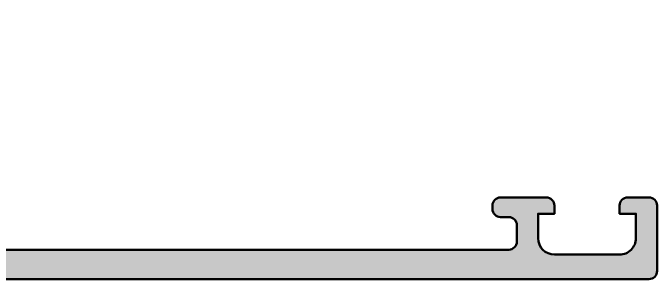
# Model space of a CAD drawing. Extents: x 0 to 99.5, y 0 to 75.
# Drawn here: x 60 to 99.5, y 0 to 16.3 of the extents above; entities that cross this region are included whole.
import ezdxf

# ---------------------------------------------------------------- set-up
doc = ezdxf.new("R2010")
doc.units = 0
doc.layers.add('0S-Alu contour', color=7, linetype='Continuous', lineweight=50)
doc.layers.add('0S-Alu hatch', color=252, linetype='Continuous', lineweight=25)

# ---------------------------------------------------------------- blocks, each defined once
blk = doc.blocks.new('391400__62B449AA_AF8A_4F45_AE70_166A35AA1D6E_')
at = {"layer": '0S-Alu hatch'}
h = blk.add_hatch(color=256, dxfattribs=at)
edge = h.paths.add_edge_path()
edge.add_line((29.99999474694745, 12.50001288261094), (29.99999474694745, 11.10000983085311))
edge.add_arc((30.49999474694744, 11.10000983085311), 0.4999999999999929, 180, 270)
edge.add_line((30.49999474694744, 10.60000983085312), (31.39999474694749, 10.60000983085312))
edge.add_ellipse((31.39999474694747, 10.10000983085312), major_axis=(-0.5, 0), ratio=1, start_angle=180, end_angle=269.9999999999984, ccw=False)
edge.add_line((31.89999474694747, 10.1000098308531), (31.89999474694739, 2.944488525463137))
edge.add_ellipse((30.90000407528732, 2.944476820873302), major_axis=(-0.9999906717285675, 0), ratio=1, start_angle=93.2692693520097, end_angle=180.0006706298244, ccw=False)
edge.add_line((30.95703210039451, 1.946113586425776), (24.90002335720061, 1.59999999999998))
edge.add_line((24.90002335720061, 1.59999999999998), (9.100000000000023, 1.59999999999998))
edge.add_ellipse((9.100000000000023, 2.09999999999998), major_axis=(-0.5, 0), ratio=1, start_angle=0, end_angle=90, ccw=False)
edge.add_line((8.600000000000023, 2.09999999999998), (8.599999999999994, 3.299999999999974))
edge.add_ellipse((9.099999999999994, 3.299999999999982), major_axis=(-0.5, 0), ratio=1, start_angle=270, end_angle=360, ccw=False)
edge.add_line((9.099999999999994, 3.799999999999982), (9.599999999999996, 3.799999999999982))
edge.add_arc((9.599999999999994, 4.299999999999982), 0.5, 270.0000000000002, 360)
edge.add_line((10.09999999999999, 4.299999999999982), (10.09999999999999, 4.5))
edge.add_arc((9.599999999999993, 4.5), 0.5, 0, 90)
edge.add_line((9.599999999999993, 5), (6.800000000000012, 5))
edge.add_arc((6.800000000000011, 4.5), 0.5, 89.99999999999991, 180)
edge.add_line((6.300000000000011, 4.5), (6.300000000000011, 4))
edge.add_line((6.300000000000011, 4), (7.300000000000011, 4))
edge.add_line((7.300000000000011, 4), (7.300000000000011, 2.299999999999983))
edge.add_ellipse((6.300000000000011, 2.299999999999982), major_axis=(-1, 0), ratio=1, start_angle=90.00000000000011, end_angle=180, ccw=False)
edge.add_line((6.300000000000013, 1.299999999999982), (2.300000000000039, 1.299999999999997))
edge.add_ellipse((2.300000000000039, 2.299999999999997), major_axis=(-1, 0), ratio=1, start_angle=0, end_angle=90, ccw=False)
edge.add_line((1.300000000000039, 2.299999999999997), (1.300000000000011, 4))
edge.add_line((1.300000000000011, 4), (2.300000000000011, 4))
edge.add_line((2.300000000000011, 4), (2.300000000000011, 4.5))
edge.add_arc((1.800000000000011, 4.5), 0.5, 0, 90)
edge.add_line((1.800000000000011, 5), (0.5, 5))
edge.add_arc((0.5, 4.5), 0.5, 90, 180)
edge.add_line((0, 4.5), (0, 0.5))
edge.add_arc((0.4999871173890762, 0.5), 0.4999871173890762, 180, 270)
edge.add_line((0.4999871173890761, 1.28826109237e-05), (99.00000000000011, 1.28826109168e-05))
edge.add_arc((98.99993505544121, 0.5000778282188963), 0.5000649498252274, 270.0074411316768, 359.9916845974152)
edge.add_line((99.50000000000001, 0.5000052532163198), (99.4999999999999, 4.500012882610906))
edge.add_arc((98.99991942085796, 4.499932303468979), 0.5000805856338886, 0.0092322015795488, 89.9907677984278)
edge.add_line((98.99999999999989, 5.000012882610916), (97.69995117187511, 5.000012882610915))
edge.add_arc((97.70000112309101, 4.499962931394917), 0.5000499537108729, 90.00572341590134, 179.9942765840761)
edge.add_line((97.19995117187501, 4.500012882610917), (97.19995117187501, 4.000012882610916))
edge.add_line((97.19995117187501, 4.000012882610916), (98.19995117187501, 4.000012882610916))
edge.add_line((98.19995117187501, 4.000012882610916), (98.19995117187499, 2.500012882610882))
edge.add_ellipse((97.1999881455687, 2.49997590891721), major_axis=(-0.9999630269898421, 0), ratio=1, start_angle=89.9978814850698, end_angle=180.0021185150526, ccw=False)
edge.add_line((97.19995117187501, 1.50001288261092), (93.19995117187501, 1.500012882610916))
edge.add_ellipse((93.20002804158422, 2.500089752320133), major_axis=(-1.000076872663465, 0), ratio=1, start_angle=0.004403971451608868, end_angle=89.99559602863008, ccw=False)
edge.add_line((92.19995117187499, 2.500012882610904), (92.19995117187499, 4.000012882610916))
edge.add_line((92.19995117187499, 4.000012882610916), (93.19995117187501, 4.000012882610917))
edge.add_line((93.19995117187501, 4.000012882610917), (93.19995117187501, 4.500012882610924))
edge.add_arc((92.6999955771389, 4.500057287874821), 0.4999555967080958, 359.9949110796911, 450.0050889203449)
edge.add_line((92.69995117187511, 5.000012882610914), (89.89996337890626, 5.000012882610917))
edge.add_arc((89.8999633789063, 4.500012882610873), 0.5000000000000444, 90.00000000000487, 180)
edge.add_line((89.39996337890626, 4.500012882610873), (89.39996337890624, 4.300012882610886))
edge.add_arc((89.89996337890624, 4.300012882610865), 0.4999999999999858, 180, 270.0000000000033)
edge.add_line((89.89996337890626, 3.80001288261088), (90.39996337890649, 3.800012882610871))
edge.add_ellipse((90.39992827974066, 3.299977783445465), major_axis=(-0.5000351003972711, 0), ratio=1, start_angle=180.0040217857437, end_angle=269.9959782141965, ccw=False)
edge.add_line((90.89996337890607, 3.300012882610933), (90.89996337890626, 2.300009830853182))
edge.add_ellipse((90.39994681544698, 2.300026394312355), major_axis=(-0.5000165637336224, 0), ratio=1, start_angle=90.00189796974269, end_angle=179.9981020302675, ccw=False)
edge.add_line((90.39996337890622, 1.800009830853072), (59.09999474694744, 1.800009830853174))
edge.add_line((59.09999474694744, 1.800009830853174), (53.04294452257023, 2.14612962719615))
edge.add_ellipse((53.09999474694745, 3.144500936829245), major_axis=(-0.999999999999996, 0), ratio=1, start_angle=0, end_angle=86.7294871791392, ccw=False)
edge.add_line((52.09999474694746, 3.144500936829245), (52.0999947469474, 10.10000983085312))
edge.add_ellipse((52.5999947469474, 10.10000983085312), major_axis=(-0.5000000000000071, 0), ratio=1, start_angle=269.9999999999984, end_angle=360, ccw=False)
edge.add_line((52.59999474694742, 10.60000983085312), (53.49999474694743, 10.60000983085311))
edge.add_arc((53.49999474694744, 11.10000983085312), 0.5000000000000089, 269.9999999999992, 360)
edge.add_line((53.99999474694745, 11.10000983085313), (53.99999474694742, 12.50001288261094))
edge.add_ellipse((54.07883119349047, 12.76753347460404), major_axis=(-0.2788950563274191, 0), ratio=1, start_angle=-1.164589374097602, end_angle=73.58012358050689, ccw=False)
edge.add_line((53.79999374694744, 12.77320188260241), (53.79999374694742, 13.22679588260243))
edge.add_ellipse((54.07886184259058, 13.23245654207948), major_axis=(-0.2789255417371362, 0), ratio=1, start_angle=-73.57540544464717, end_angle=1.1628700728853119, ccw=False)
edge.add_line((53.99999474694742, 13.49999988260241), (53.99999474694742, 15.38001088261093))
edge.add_arc((53.69999474694742, 15.38001088261093), 0.3000000000000043, 0, 89.99999999999864)
edge.add_line((53.69999474694743, 15.68001088261094), (52.72002042790463, 15.68001088261093))
edge.add_arc((52.72002042790464, 15.38001088261094), 0.2999999999999918, 90.00000000000136, 180)
edge.add_line((52.42002042790464, 15.38001088261094), (52.42002042790463, 12.62001288261094))
edge.add_ellipse((52.30002042790453, 12.62001288261093), major_axis=(-0.1200000000000898, 0), ratio=1, start_angle=85.70385181229341, end_angle=180, ccw=False)
edge.add_line((52.29103102521436, 12.50035006198859), (47.99985791154951, 12.50035006198858))
edge.add_ellipse((47.99985791154952, 13.00035006198858), major_axis=(-0.4999999999999983, 0), ratio=1, start_angle=0, end_angle=89.9999999999983, ccw=False)
edge.add_line((47.49985791154952, 13.00035006198858), (47.49985791154951, 13.70035006198855))
edge.add_line((47.49985791154951, 13.70035006198855), (48.88135336917189, 16.09317038501614))
edge.add_arc((48.76173812690121, 16.16223027734028), 0.1381197846483123, 330.0000000000073, 455.6225775507947)
edge.add_arc((49.23808115272333, 11.32374120014069), 5.000000000000087, 95.62257755079376, 162.2515836439299)
edge.add_ellipse((43.9998579115495, 13.0003500619885), major_axis=(-0.4999999999999304, 0), ratio=1, start_angle=90.0000000000008, end_angle=162.2515836439307, ccw=False)
edge.add_line((43.99985791154951, 12.50035006198857), (39.99999474694745, 12.50001288261094))
edge.add_ellipse((39.99999474694744, 13.00001288261091), major_axis=(-0.4999999999999716, 0), ratio=1, start_angle=17.748416356070095, end_angle=90.0000000000008, ccw=False)
edge.add_arc((34.76177150577363, 11.32340402076309), 5.000000000000032, 17.74841635607018, 84.37742244920659)
edge.add_arc((35.23811453159572, 16.16189309796264), 0.1381197846482919, 84.37742244920443, 210.0000000000037)
edge.add_line((35.11849928932507, 16.09283320563849), (36.49999474694745, 13.70001288261093))
edge.add_line((36.49999474694745, 13.70001288261093), (36.49999474694745, 13.00001288261094))
edge.add_ellipse((35.99999474694744, 13.00001288261094), major_axis=(-0.5000000000000071, 0), ratio=1, start_angle=89.9999999999992, end_angle=180, ccw=False)
edge.add_line((35.99999474694743, 12.50001288261093), (31.69996906599021, 12.50001288261094))
edge.add_ellipse((31.69996906599022, 12.62001288261093), major_axis=(-0.1199999999999903, 0), ratio=1, start_angle=0, end_angle=89.9999999999983, ccw=False)
edge.add_line((31.57996906599023, 12.62001288261093), (31.57996906599023, 15.38001088261093))
edge.add_arc((31.27996906599023, 15.38001088261093), 0.2999999999999971, 0, 90)
edge.add_line((31.27996906599023, 15.68001088261093), (30.29999474694744, 15.68001088261093))
edge.add_arc((30.29999474694744, 15.38001088261093), 0.3000000000000007, 90.00000000000067, 180)
edge.add_line((29.99999474694744, 15.38001088261093), (29.99999474694744, 13.49999988260241))
edge.add_ellipse((29.92112765130427, 13.23245654207947), major_axis=(-0.2789255417371477, 0), ratio=1, start_angle=178.8371299271133, end_angle=253.575405444645, ccw=False)
edge.add_line((30.19999574694744, 13.22679588260241), (30.19999574694744, 12.77320188260242))
edge.add_ellipse((29.9211583004044, 12.76753347460404), major_axis=(-0.2788950563274201, 0), ratio=1, start_angle=106.41987641949311, end_angle=181.1645893740982, ccw=False)
edge = h.paths.add_edge_path()
edge.add_line((33.39998033422847, 2.099989829632368), (33.39998033422848, 10.29997914848003))
edge.add_ellipse((33.89998033422847, 10.29997914848002), major_axis=(-0.5, 0), ratio=1, start_angle=270, end_angle=360, ccw=False)
edge.add_line((33.89998033422847, 10.79997914848002), (50.09997346777339, 10.79997914848001))
edge.add_ellipse((50.09997346777341, 10.29997914848001), major_axis=(-0.5, 0), ratio=1, start_angle=180, end_angle=270.00000000000165, ccw=False)
edge.add_line((50.59997346777341, 10.29997914848003), (50.59997346777336, 2.099989829632361))
edge.add_ellipse((50.09997346777339, 2.099989829632344), major_axis=(-0.4999999999999787, 0), ratio=1, start_angle=90.00000000000239, end_angle=180, ccw=False)
edge.add_line((50.09997346777341, 1.599989829632366), (33.89998033422848, 1.599989829632367))
edge.add_ellipse((33.89998033422847, 2.099989829632374), major_axis=(-0.5000000000000071, 0), ratio=1, start_angle=0, end_angle=90.0000000000008, ccw=False)
at = {"layer": '0S-Alu contour', "color": 7}
for points in [[(35.11849928932507, 16.09283320563849), (36.49999474694745, 13.70001288261093), (36.49999474694745, 13.00001288261094)], [(47.49985791154952, 13.00035006198858), (47.49985791154951, 13.70035006198855), (48.88135336917189, 16.09317038501614)], [(31.27996906599023, 15.68001088261093), (30.29999474694744, 15.68001088261093)], [(53.69999474694743, 15.68001088261094), (52.72002042790463, 15.68001088261093)], [(29.99999474694744, 15.38001088261093), (29.99999474694744, 13.49999988260241)], [(31.57996906599023, 12.62001288261093), (31.57996906599023, 15.38001088261093)], [(52.42002042790464, 15.38001088261094), (52.42002042790463, 12.62001288261094)], [(53.99999474694742, 13.49999988260241), (53.99999474694742, 15.38001088261093)], [(30.19999574694744, 13.22679588260241), (30.19999574694744, 12.77320188260242)], [(53.79999374694744, 12.77320188260241), (53.79999374694742, 13.22679588260243)], [(29.99999474694745, 12.50001288261094), (29.99999474694745, 11.10000983085311)], [(35.99999474694743, 12.50001288261093), (31.69996906599021, 12.50001288261094)], [(43.99985791154951, 12.50035006198857), (39.99999474694745, 12.50001288261094)], [(52.29103102521436, 12.50035006198859), (47.99985791154951, 12.50035006198858)], [(53.99999474694745, 11.10000983085313), (53.99999474694742, 12.50001288261094)], [(33.89998033422847, 10.79997914848002), (50.09997346777339, 10.79997914848001)], [(30.49999474694744, 10.60000983085312), (31.39999474694749, 10.60000983085312)], [(33.39998033422847, 2.099989829632368), (33.39998033422848, 10.29997914848003)], [(50.59997346777341, 10.29997914848003), (50.59997346777336, 2.099989829632361)], [(52.59999474694742, 10.60000983085312), (53.49999474694743, 10.60000983085311)], [(31.89999474694747, 10.1000098308531), (31.89999474694739, 2.944488525463137)], [(52.09999474694746, 3.144500936829245), (52.0999947469474, 10.10000983085312)], [(1.800000000000011, 5), (0.5, 5)], [(9.599999999999993, 5), (6.800000000000012, 5)], [(92.69995117187511, 5.000012882610914), (89.89996337890626, 5.000012882610917)], [(98.99999999999989, 5.000012882610916), (97.69995117187511, 5.000012882610915)], [(0, 4.5), (0, 0.5)], [(1.300000000000039, 2.299999999999997), (1.300000000000011, 4), (2.300000000000011, 4), (2.300000000000011, 4.5)], [(6.300000000000011, 4.5), (6.300000000000011, 4), (7.300000000000011, 4), (7.300000000000011, 2.299999999999983)], [(10.09999999999999, 4.299999999999982), (10.09999999999999, 4.5)], [(89.39996337890626, 4.500012882610873), (89.39996337890624, 4.300012882610886)], [(92.19995117187499, 2.500012882610904), (92.19995117187499, 4.000012882610916), (93.19995117187501, 4.000012882610917), (93.19995117187501, 4.500012882610924)], [(97.19995117187501, 4.500012882610917), (97.19995117187501, 4.000012882610916), (98.19995117187501, 4.000012882610916), (98.19995117187499, 2.500012882610882)], [(99.50000000000001, 0.5000052532163198), (99.4999999999999, 4.500012882610906)], [(9.099999999999994, 3.799999999999982), (9.599999999999996, 3.799999999999982)], [(89.89996337890626, 3.80001288261088), (90.39996337890649, 3.800012882610871)], [(8.600000000000023, 2.09999999999998), (8.599999999999994, 3.299999999999974)], [(90.89996337890607, 3.300012882610933), (90.89996337890626, 2.300009830853182)], [(90.39996337890622, 1.800009830853072), (59.09999474694744, 1.800009830853174), (53.04294452257023, 2.14612962719615)], [(30.95703210039451, 1.946113586425776), (24.90002335720061, 1.59999999999998), (9.100000000000023, 1.59999999999998)], [(50.09997346777341, 1.599989829632366), (33.89998033422848, 1.599989829632367)], [(6.300000000000013, 1.299999999999982), (2.300000000000039, 1.299999999999997)], [(97.19995117187501, 1.50001288261092), (93.19995117187501, 1.500012882610916)], [(0.4999871173890761, 1.28826109237e-05), (99.00000000000011, 1.28826109168e-05)]]:
    blk.add_lwpolyline(points, dxfattribs=at)
for centre, radius, start, end in [((35.23811453159572, 16.16189309796264), 0.1381197846482919, 84.37742244920443, 210.0000000000037), ((34.76177150577363, 11.32340402076309), 5.000000000000032, 17.74841635607018, 84.37742244920659), ((49.23808115272333, 11.32374120014069), 5.000000000000087, 95.62257755079376, 162.2515836439299), ((48.76173812690121, 16.16223027734028), 0.1381197846483123, 330.0000000000073, 95.62257755079472), ((30.29999474694744, 15.38001088261093), 0.3000000000000007, 90.00000000000067, 180), ((31.27996906599023, 15.38001088261093), 0.2999999999999971, 0, 90), ((52.72002042790464, 15.38001088261094), 0.2999999999999918, 90.00000000000136, 180), ((53.69999474694742, 15.38001088261093), 0.3000000000000043, 0, 89.99999999999864), ((30.49999474694744, 11.10000983085311), 0.4999999999999929, 180, 270), ((53.49999474694744, 11.10000983085312), 0.5000000000000089, 269.9999999999992, 0), ((0.5, 4.5), 0.5, 90, 180), ((1.800000000000011, 4.5), 0.5, 0, 90), ((6.800000000000011, 4.5), 0.5, 89.99999999999991, 180), ((9.599999999999993, 4.5), 0.5, 0, 90), ((89.8999633789063, 4.500012882610873), 0.5000000000000444, 90.00000000000487, 180), ((92.6999955771389, 4.500057287874821), 0.4999555967080958, 359.9949110796911, 90.00508892034497), ((97.70000112309101, 4.499962931394917), 0.5000499537108729, 90.00572341590134, 179.9942765840761), ((98.99991942085796, 4.499932303468979), 0.5000805856338886, 0.0092322015795488, 89.9907677984278), ((9.599999999999994, 4.299999999999982), 0.5, 270.0000000000002, 0), ((89.89996337890624, 4.300012882610865), 0.4999999999999858, 180, 270.0000000000033), ((0.4999871173890762, 0.5), 0.4999871173890762, 180, 270), ((98.99993505544121, 0.5000778282188963), 0.5000649498252274, 270.0074411316768, 359.9916845974152)]:
    blk.add_arc(centre, radius, start, end, dxfattribs=at)
at = {"layer": '0S-Alu contour', "color": 7, "extrusion": (0, 0, -1)}
for centre, radius, start, end in [((-29.92112765130427, 13.23245654207947), 0.2789255417371477, 106.424594555355, 181.1628700728868), ((-54.07886184259058, 13.23245654207948), 0.2789255417371362, 358.8371299271147, 73.57540544464732), ((-29.9211583004044, 12.76753347460404), 0.2788950563274201, 178.8354106259018, 253.5801235805069), ((-35.99999474694744, 13.00001288261094), 0.5000000000000071, 180, 270.0000000000008), ((-39.99999474694744, 13.00001288261091), 0.4999999999999716, 269.9999999999992, 342.2515836439299), ((-43.9998579115495, 13.0003500619885), 0.4999999999999304, 197.7484163560694, 269.9999999999992), ((-47.99985791154952, 13.00035006198858), 0.4999999999999983, 270.0000000000017, 0), ((-54.07883119349047, 12.76753347460404), 0.2788950563274191, 286.4198764194931, 1.16458937409755), ((-31.69996906599022, 12.62001288261093), 0.1199999999999903, 270.0000000000017, 0), ((-52.30002042790453, 12.62001288261093), 0.1200000000000898, 180, 274.2961481877067), ((-33.89998033422847, 10.29997914848002), 0.5, 0, 90), ((-50.09997346777341, 10.29997914848001), 0.5, 89.99999999999837, 180), ((-31.39999474694747, 10.10000983085312), 0.5, 90.0000000000016, 180), ((-52.5999947469474, 10.10000983085312), 0.5000000000000071, 0, 90.0000000000016), ((-9.099999999999994, 3.299999999999982), 0.5, 0, 90), ((-90.39992827974066, 3.299977783445465), 0.5000351003972711, 90.00402178580349, 179.9959782142563), ((-30.90000407528732, 2.944476820873302), 0.9999906717285677, 179.9993293701756, 266.7307306479903), ((-53.09999474694745, 3.144500936829245), 0.999999999999996, 273.2705128208609, 0), ((-93.20002804158422, 2.500089752320133), 1.000076872663465, 270.0044039713699, 359.9955960285484), ((-97.1999881455687, 2.49997590891721), 0.9999630269898421, 179.9978814849474, 270.0021185149302), ((-2.300000000000039, 2.299999999999997), 1, 270, 0), ((-6.300000000000011, 2.299999999999982), 1, 180, 269.9999999999999), ((-9.100000000000023, 2.09999999999998), 0.5, 270, 0), ((-33.89998033422847, 2.099989829632374), 0.5000000000000071, 269.9999999999992, 0), ((-50.09997346777339, 2.099989829632344), 0.4999999999999787, 180, 269.9999999999976), ((-90.39994681544698, 2.300026394312355), 0.5000165637336224, 180.0018979697325, 269.9981020302573)]:
    blk.add_arc(centre, radius, start, end, dxfattribs=at)
blk = doc.blocks.new('486970__579E891C_A909_45CB_A73C_9F224F2D0F19_')
at = {"layer": '0S-Alu contour', "color": 7}
blk.add_blockref('391400__62B449AA_AF8A_4F45_AE70_166A35AA1D6E_', (0, 0), dxfattribs=at)

msp = doc.modelspace()

# ---------------------------------------------------------------- block references
at = {"layer": '0S-Alu contour', "color": 7}
msp.add_blockref('486970__579E891C_A909_45CB_A73C_9F224F2D0F19_', (0, 0), dxfattribs=at)

doc.saveas('drawing.dxf')
